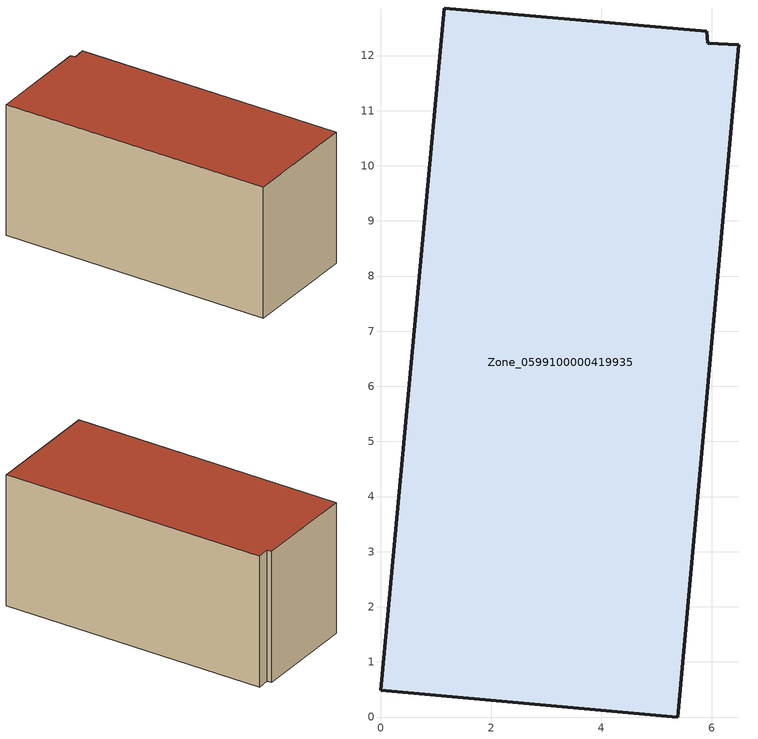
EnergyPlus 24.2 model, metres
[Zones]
Zone_0599100000419935
 floor ground (C_G): 5.91,12.44 5.93,12.22 6.49,12.2 5.39,0 0,0.49 1.14,12.86 z0
 wall outside (C_F): 5.91,12.44 1.14,12.86 0,0.49 5.39,0 6.49,12.2 5.93,12.22 5.91,12.44 z0:6.08
 roof outside (C_R): 5.93,12.22 5.91,12.44 1.14,12.86 0,0.49 5.39,0 6.49,12.2 z6.08
[BUILDING]
Pand.0599100000419935: North Axis=0; Terrain=City; Loads Convergence Tolerance Value=0.04; Temperature Convergence Tolerance Value=0.4; Solar Distribution=FullExterior; Maximum Number of Warmup Days=25; Minimum Number of Warmup Days=1
[Site:Location]
Rotterdam.The.Hague.AP_ZH_NLD Design_Conditions: Latitude=51.96; Longitude=4.45; Time Zone=1; Elevation=-4.5
[SITE:GROUNDTEMPERATURE:BUILDINGSURFACE]
18, 18, 18, 18, 18, 18, 18, 18, 18, 18, 18, 18
[MATERIAL] Thermal Absorptance=0.9; Solar Absorptance=0.7; Visible Absorptance=0.7
Name | Roughness | Thickness | Conductivity | Density | Specific Heat
G.TI.1992-2005 | MediumSmooth | 0.15 | 0.06 | 540 | 1210
F.TI.1992-2005 | Rough | 0.3 | 0.12 | 1920 | 840
R.TI.1992-2005 | MediumRough | 0.2 | 0.08 | 1500 | 1000
[CONSTRUCTION]
C_G: G.TI.1992-2005
C_F: F.TI.1992-2005
C_R: R.TI.1992-2005
[ZONE]
Zone_0599100000419935: Type=1; Multiplier=1; Ceiling Height=Autocalculate; Volume=Autocalculate; Floor Area=autocalculate; Part of Total Floor Area=Yes
[ZONEINFILTRATION:DESIGNFLOWRATE]
Infil_Zone_0599100000419935: Zone or ZoneList or Space or SpaceList=Zone_0599100000419935; Schedule=AlwaysOn; Design Flow Rate Calculation Method=Flow/Area; Flow Rate per Floor Area=0.0015; Constant Term Coefficient=1; Temperature Term Coefficient=0; Velocity Term Coefficient=0; Velocity Squared Term Coefficient=0
[HVACTEMPLATE:ZONE:IDEALLOADSAIRSYSTEM]
Zone_0599100000419935: Maximum Heating Supply Air Temperature=50; Minimum Cooling Supply Air Temperature=13; Maximum Heating Supply Air Humidity Ratio=0.0156; Minimum Cooling Supply Air Humidity Ratio=0.0077; Heating Limit=NoLimit; Cooling Limit=NoLimit; Dehumidification Control Type=ConstantSensibleHeatRatio; Cooling Sensible Heat Ratio=0.7; Dehumidification Setpoint=60; Humidification Control Type=None; Humidification Setpoint=30; Outdoor Air Method=None; Outdoor Air Flow Rate per Person=0.00944; Outdoor Air Flow Rate per Zone Floor Area=0; Outdoor Air Flow Rate per Zone=0; Demand Controlled Ventilation Type=None; Outdoor Air Economizer Type=NoEconomizer; Heat Recovery Type=None; Sensible Heat Recovery Effectiveness=0.7; Latent Heat Recovery Effectiveness=0.65
[ZONECONTROL:THERMOSTAT]
ThermostatControl_Zone_0599100000419935: Zone or ZoneList=Zone_0599100000419935; Control Type Schedule=DualSetpointControlType; Control 1=Thermostat_Zone_0599100000419935; Temperature Difference Between Cutout And Setpoint=0
[THERMOSTATSETPOINT:DUALSETPOINT]
Thermostat_Zone_0599100000419935: Heating Setpoint Temperature Schedule=HeatingSetpoint_Zone_0599100000419935; Cooling Setpoint Temperature Schedule=CoolingSetpoint_Zone_0599100000419935
[SCHEDULE:COMPACT]
HeatingSetpoint_Zone_0599100000419935: Through: 12/31, For: AllDays, Until: 24:00, 21
CoolingSetpoint_Zone_0599100000419935: Through: 12/31, For: AllDays, Until: 24:00, 24
DualSetpointControlType: Through: 12/31, For: AllDays, Until: 24:00, 4
AlwaysOn: Through: 12/31, For: AllDays, Until: 24:00, 1
